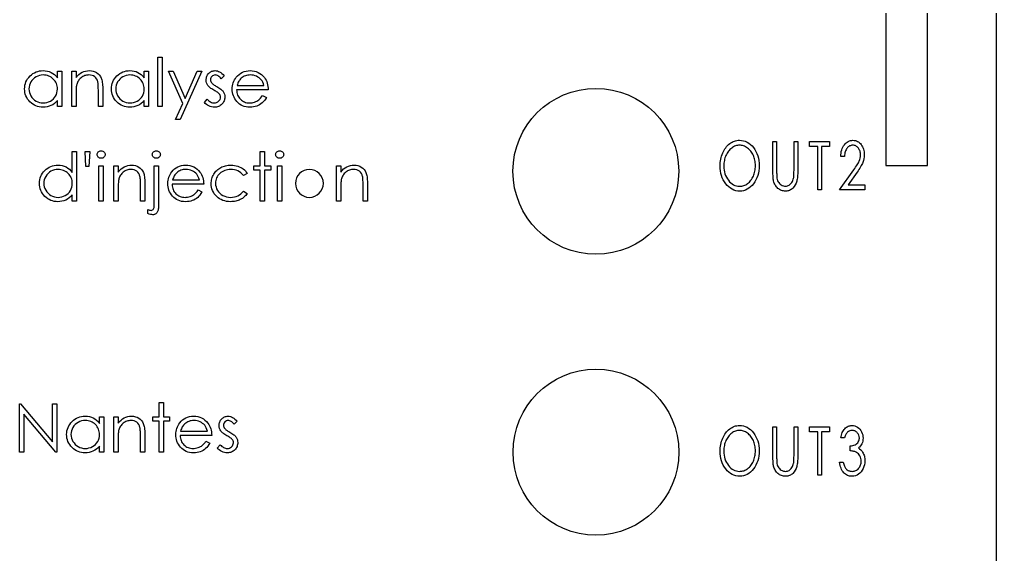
# Model space of a CAD drawing. Header units: millimetres. Extents: x 3 to 788, y -577 to 0.
# Drawn here: x 711.2 to 781.9, y -346.1 to -307.4 of the extents above; entities that cross this region are included whole.
import ezdxf

# ---------------------------------------------------------------- set-up
doc = ezdxf.new("R2010")
doc.units = ezdxf.units.MM
doc.layers.get('0').update_dxf_attribs({"lineweight": 25})

msp = doc.modelspace()

# ---------------------------------------------------------------- linework, layer by layer
at = {"color": 7, "linetype": 'Continuous', "lineweight": 25}
for p, q in [((781.875, -398.663), (781.875, -278.663)), ((773.875, -287.914), (773.875, -317.914)), ((776.875, -317.914), (776.875, -287.914)), ((773.875, -317.914), (776.875, -317.914))]:
    msp.add_line(p, q, dxfattribs=at)
at = {"color": 7, "linetype": 'Continuous'}
msp.add_line((732.148, -317.894), (732.148, -317.894), dxfattribs=at)
at = {"color": 7, "linetype": 'Continuous', "flags": 128}
for points in [[(721.176, -310.074), (721.49, -310.074), (721.49, -310.074), (721.49, -313.663), (721.49, -313.663), (721.176, -313.663), (721.176, -313.663), (721.176, -310.074)], [(714.221, -311.106), (714.221, -313.663), (714.221, -313.663), (713.907, -313.663), (713.907, -313.663), (713.907, -313.221), (713.907, -313.221), (713.798, -313.339), (713.684, -313.44), (713.562, -313.524), (713.434, -313.591), (713.3, -313.642), (713.161, -313.679), (713.014, -313.701), (712.862, -313.708), (712.862, -313.708), (712.727, -313.702), (712.596, -313.684), (712.471, -313.653), (712.35, -313.611), (712.235, -313.557), (712.124, -313.49), (712.019, -313.412), (711.919, -313.32), (711.827, -313.221), (711.748, -313.116), (711.681, -313.006), (711.626, -312.891), (711.583, -312.77), (711.553, -312.645), (711.535, -312.513), (711.528, -312.377), (711.528, -312.377), (711.535, -312.244), (711.553, -312.115), (711.584, -311.992), (711.627, -311.873), (711.683, -311.759), (711.75, -311.65), (711.83, -311.546), (711.922, -311.447), (712.023, -311.357), (712.13, -311.278), (712.241, -311.211), (712.357, -311.157), (712.478, -311.115), (712.605, -311.085), (712.736, -311.067), (712.872, -311.061), (712.872, -311.061), (713.028, -311.068), (713.177, -311.092), (713.318, -311.131), (713.451, -311.185), (713.576, -311.256), (713.695, -311.345), (713.804, -311.453), (713.907, -311.579), (713.907, -311.579), (713.907, -311.106), (713.907, -311.106), (714.221, -311.106)], [(714.939, -311.106), (715.253, -311.106), (715.253, -311.106), (715.253, -311.567), (715.253, -311.567), (715.356, -311.444), (715.464, -311.338), (715.577, -311.251), (715.697, -311.181), (715.821, -311.129), (715.95, -311.091), (716.086, -311.068), (716.226, -311.061), (716.226, -311.061), (716.367, -311.07), (716.501, -311.096), (716.626, -311.142), (716.742, -311.205), (716.847, -311.284), (716.938, -311.375), (717.014, -311.479), (717.075, -311.595), (717.1, -311.66), (717.122, -311.734), (717.14, -311.817), (717.156, -311.908), (717.167, -312.007), (717.175, -312.115), (717.181, -312.232), (717.182, -312.357), (717.182, -312.357), (717.182, -313.663), (717.182, -313.663), (716.868, -313.663), (716.868, -313.663), (716.868, -312.46), (716.868, -312.46), (716.867, -312.356), (716.866, -312.26), (716.863, -312.174), (716.859, -312.096), (716.853, -312.028), (716.847, -311.969), (716.839, -311.919), (716.831, -311.878), (716.831, -311.878), (716.795, -311.76), (716.745, -311.658), (716.682, -311.572), (716.606, -311.501), (716.516, -311.446), (716.414, -311.406), (716.299, -311.383), (716.171, -311.375), (716.171, -311.375), (716.095, -311.378), (716.022, -311.387), (715.95, -311.402), (715.88, -311.423), (715.812, -311.451), (715.746, -311.484), (715.683, -311.524), (715.621, -311.57), (715.563, -311.62), (715.51, -311.673), (715.462, -311.729), (715.42, -311.788), (715.382, -311.849), (715.35, -311.914), (715.323, -311.982), (715.301, -312.052), (715.301, -312.052), (715.29, -312.104), (715.28, -312.166), (715.272, -312.236), (715.265, -312.318), (715.26, -312.408), (715.256, -312.509), (715.253, -312.619), (715.253, -312.738), (715.253, -312.738), (715.253, -313.663), (715.253, -313.663), (714.939, -313.663), (714.939, -313.663), (714.939, -311.106)], [(720.503, -311.106), (720.503, -313.663), (720.503, -313.663), (720.189, -313.663), (720.189, -313.663), (720.189, -313.221), (720.189, -313.221), (720.08, -313.339), (719.966, -313.44), (719.844, -313.524), (719.716, -313.591), (719.582, -313.642), (719.443, -313.679), (719.296, -313.701), (719.144, -313.708), (719.144, -313.708), (719.009, -313.702), (718.878, -313.684), (718.753, -313.653), (718.632, -313.611), (718.517, -313.557), (718.406, -313.49), (718.301, -313.412), (718.201, -313.32), (718.109, -313.221), (718.03, -313.116), (717.963, -313.006), (717.908, -312.891), (717.865, -312.77), (717.835, -312.645), (717.817, -312.513), (717.81, -312.377), (717.81, -312.377), (717.817, -312.244), (717.835, -312.115), (717.866, -311.992), (717.909, -311.873), (717.965, -311.759), (718.032, -311.65), (718.112, -311.546), (718.204, -311.447), (718.305, -311.357), (718.412, -311.278), (718.523, -311.211), (718.639, -311.157), (718.76, -311.115), (718.887, -311.085), (719.018, -311.067), (719.154, -311.061), (719.154, -311.061), (719.31, -311.068), (719.459, -311.092), (719.6, -311.131), (719.733, -311.185), (719.858, -311.256), (719.977, -311.345), (720.086, -311.453), (720.189, -311.579), (720.189, -311.579), (720.189, -311.106), (720.189, -311.106), (720.503, -311.106)], [(721.939, -311.106), (722.277, -311.106), (722.277, -311.106), (723.143, -313.065), (723.143, -313.065), (724.022, -311.106), (724.022, -311.106), (724.362, -311.106), (724.362, -311.106), (722.791, -314.606), (722.791, -314.606), (722.452, -314.606), (722.452, -314.606), (722.973, -313.445), (722.973, -313.445), (721.939, -311.106)], [(725.977, -311.425), (725.764, -311.644), (725.764, -311.644), (725.708, -311.581), (725.652, -311.526), (725.596, -311.48), (725.541, -311.442), (725.486, -311.413), (725.431, -311.392), (725.376, -311.379), (725.322, -311.375), (725.322, -311.375), (725.256, -311.381), (725.195, -311.401), (725.139, -311.433), (725.087, -311.479), (725.045, -311.533), (725.014, -311.59), (724.996, -311.652), (724.99, -311.719), (724.99, -311.719), (724.996, -311.779), (725.012, -311.838), (725.039, -311.895), (725.077, -311.951), (725.077, -311.951), (725.101, -311.98), (725.132, -312.009), (725.169, -312.041), (725.211, -312.073), (725.261, -312.107), (725.315, -312.141), (725.376, -312.178), (725.442, -312.215), (725.442, -312.215), (725.523, -312.261), (725.598, -312.307), (725.666, -312.352), (725.727, -312.397), (725.781, -312.442), (725.828, -312.486), (725.869, -312.53), (725.903, -312.574), (725.903, -312.574), (725.955, -312.664), (725.992, -312.76), (726.014, -312.862), (726.022, -312.969), (726.022, -312.969), (726.018, -313.045), (726.009, -313.118), (725.992, -313.188), (725.969, -313.255), (725.938, -313.319), (725.901, -313.38), (725.858, -313.438), (725.807, -313.494), (725.752, -313.544), (725.694, -313.588), (725.632, -313.624), (725.567, -313.654), (725.498, -313.678), (725.426, -313.695), (725.351, -313.705), (725.272, -313.708), (725.272, -313.708), (725.167, -313.703), (725.064, -313.685), (724.963, -313.656), (724.864, -313.616), (724.77, -313.566), (724.686, -313.506), (724.609, -313.438), (724.541, -313.362), (724.541, -313.362), (724.749, -313.125), (724.749, -313.125), (724.81, -313.188), (724.871, -313.243), (724.933, -313.289), (724.996, -313.327), (725.059, -313.356), (725.125, -313.377), (725.19, -313.39), (725.256, -313.394), (725.256, -313.394), (725.347, -313.386), (725.43, -313.363), (725.507, -313.325), (725.576, -313.271), (725.634, -313.208), (725.675, -313.137), (725.699, -313.063), (725.708, -312.982), (725.708, -312.982), (725.702, -312.916), (725.686, -312.853), (725.659, -312.794), (725.622, -312.738), (725.622, -312.738), (725.597, -312.712), (725.566, -312.683), (725.527, -312.652), (725.482, -312.62), (725.43, -312.586), (725.371, -312.551), (725.306, -312.514), (725.234, -312.475), (725.234, -312.475), (725.156, -312.431), (725.085, -312.387), (725.02, -312.342), (724.961, -312.299), (724.909, -312.255), (724.864, -312.212), (724.825, -312.168), (724.793, -312.126), (724.793, -312.126), (724.742, -312.037), (724.705, -311.941), (724.683, -311.84), (724.676, -311.732), (724.676, -311.732), (724.679, -311.661), (724.687, -311.594), (724.702, -311.529), (724.721, -311.467), (724.747, -311.409), (724.779, -311.354), (724.816, -311.301), (724.859, -311.252), (724.906, -311.207), (724.957, -311.169), (725.01, -311.136), (725.066, -311.108), (725.126, -311.087), (725.188, -311.073), (725.254, -311.064), (725.322, -311.061), (725.322, -311.061), (725.404, -311.066), (725.485, -311.083), (725.567, -311.112), (725.649, -311.152), (725.73, -311.203), (725.812, -311.265), (725.895, -311.339), (725.977, -311.425)], [(728.749, -312.856), (729.028, -313.002), (729.028, -313.002), (728.96, -313.119), (728.886, -313.224), (728.808, -313.318), (728.723, -313.4), (728.634, -313.47), (728.54, -313.532), (728.44, -313.585), (728.335, -313.63), (728.223, -313.664), (728.105, -313.689), (727.979, -313.703), (727.847, -313.708), (727.847, -313.708), (727.7, -313.702), (727.561, -313.683), (727.43, -313.651), (727.308, -313.607), (727.194, -313.55), (727.088, -313.481), (726.99, -313.399), (726.901, -313.304), (726.821, -313.202), (726.752, -313.096), (726.694, -312.987), (726.646, -312.874), (726.608, -312.758), (726.581, -312.64), (726.566, -312.517), (726.56, -312.391), (726.56, -312.391), (726.565, -312.274), (726.579, -312.159), (726.602, -312.047), (726.634, -311.939), (726.675, -311.833), (726.726, -311.732), (726.786, -311.633), (726.855, -311.537), (726.855, -311.537), (726.952, -311.426), (727.058, -311.329), (727.17, -311.247), (727.292, -311.18), (727.421, -311.128), (727.557, -311.09), (727.702, -311.068), (727.855, -311.061), (727.855, -311.061), (728.012, -311.068), (728.161, -311.092), (728.302, -311.132), (728.435, -311.186), (728.559, -311.257), (728.676, -311.344), (728.784, -311.446), (728.885, -311.564), (728.885, -311.564), (728.949, -311.656), (729.005, -311.753), (729.052, -311.856), (729.091, -311.964), (729.122, -312.077), (729.144, -312.197), (729.157, -312.321), (729.163, -312.452), (729.163, -312.452), (726.875, -312.452), (726.875, -312.452), (726.881, -312.553), (726.895, -312.649), (726.917, -312.741), (726.948, -312.828), (726.986, -312.91), (727.032, -312.988), (727.087, -313.061), (727.149, -313.13), (727.218, -313.191), (727.29, -313.245), (727.367, -313.291), (727.447, -313.328), (727.531, -313.357), (727.62, -313.377), (727.712, -313.39), (727.808, -313.394), (727.808, -313.394), (727.902, -313.391), (727.993, -313.379), (728.085, -313.36), (728.174, -313.334), (728.261, -313.302), (728.34, -313.264), (728.412, -313.222), (728.478, -313.175), (728.542, -313.119), (728.608, -313.046), (728.678, -312.959), (728.749, -312.856)], [(712.876, -311.375), (712.738, -311.383), (712.607, -311.408), (712.48, -311.449), (712.359, -311.507), (712.247, -311.579), (712.147, -311.665), (712.058, -311.764), (711.982, -311.877), (711.921, -311.997), (711.878, -312.122), (711.851, -312.25), (711.842, -312.381), (711.842, -312.381), (711.852, -312.511), (711.878, -312.639), (711.922, -312.764), (711.983, -312.886), (712.061, -312.999), (712.149, -313.1), (712.25, -313.187), (712.363, -313.26), (712.484, -313.319), (712.609, -313.36), (712.739, -313.386), (712.873, -313.394), (712.873, -313.394), (713.009, -313.386), (713.142, -313.361), (713.27, -313.32), (713.395, -313.262), (713.51, -313.189), (713.613, -313.105), (713.7, -313.009), (713.773, -312.902), (713.832, -312.785), (713.874, -312.66), (713.898, -312.529), (713.907, -312.39), (713.907, -312.39), (713.902, -312.284), (713.888, -312.183), (713.864, -312.085), (713.832, -311.993), (713.79, -311.904), (713.739, -311.82), (713.679, -311.741), (713.609, -311.666), (713.532, -311.598), (713.452, -311.538), (713.366, -311.488), (713.277, -311.448), (713.183, -311.415), (713.085, -311.393), (712.982, -311.379), (712.876, -311.375)], [(719.158, -311.375), (719.021, -311.383), (718.889, -311.408), (718.763, -311.449), (718.641, -311.507), (718.529, -311.579), (718.429, -311.665), (718.34, -311.764), (718.264, -311.877), (718.203, -311.997), (718.16, -312.122), (718.133, -312.25), (718.125, -312.381), (718.125, -312.381), (718.134, -312.511), (718.16, -312.639), (718.204, -312.764), (718.265, -312.886), (718.343, -312.999), (718.431, -313.1), (718.532, -313.187), (718.645, -313.26), (718.766, -313.319), (718.892, -313.36), (719.021, -313.386), (719.155, -313.394), (719.155, -313.394), (719.291, -313.386), (719.424, -313.361), (719.552, -313.32), (719.677, -313.262), (719.792, -313.189), (719.895, -313.105), (719.982, -313.009), (720.055, -312.902), (720.114, -312.785), (720.156, -312.66), (720.18, -312.529), (720.189, -312.39), (720.189, -312.39), (720.184, -312.284), (720.17, -312.183), (720.147, -312.085), (720.114, -311.993), (720.072, -311.904), (720.021, -311.82), (719.961, -311.741), (719.891, -311.666), (719.814, -311.598), (719.734, -311.538), (719.648, -311.488), (719.559, -311.448), (719.465, -311.415), (719.367, -311.393), (719.265, -311.379), (719.158, -311.375)], [(728.849, -312.138), (728.812, -312.014), (728.766, -311.903), (728.714, -311.805), (728.653, -311.721), (728.585, -311.647), (728.505, -311.58), (728.415, -311.521), (728.315, -311.47), (728.208, -311.428), (728.098, -311.399), (727.986, -311.38), (727.871, -311.375), (727.871, -311.375), (727.777, -311.378), (727.686, -311.39), (727.598, -311.408), (727.515, -311.434), (727.433, -311.469), (727.356, -311.509), (727.283, -311.559), (727.212, -311.615), (727.212, -311.615), (727.163, -311.661), (727.117, -311.713), (727.074, -311.77), (727.035, -311.832), (726.999, -311.901), (726.965, -311.974), (726.935, -312.053), (726.907, -312.138), (726.907, -312.138), (728.849, -312.138)], [(763.268, -316.099), (763.417, -316.107), (763.56, -316.132), (763.697, -316.174), (763.828, -316.231), (763.952, -316.306), (764.071, -316.398), (764.182, -316.506), (764.288, -316.63), (764.384, -316.767), (764.468, -316.911), (764.539, -317.063), (764.597, -317.222), (764.642, -317.39), (764.673, -317.564), (764.693, -317.747), (764.699, -317.937), (764.699, -317.937), (764.693, -318.126), (764.673, -318.307), (764.642, -318.481), (764.597, -318.648), (764.539, -318.808), (764.468, -318.96), (764.385, -319.105), (764.289, -319.243), (764.184, -319.368), (764.073, -319.477), (763.957, -319.569), (763.835, -319.644), (763.707, -319.703), (763.574, -319.745), (763.435, -319.77), (763.291, -319.778), (763.291, -319.778), (763.144, -319.77), (763.004, -319.745), (762.868, -319.703), (762.74, -319.645), (762.617, -319.57), (762.5, -319.478), (762.388, -319.37), (762.282, -319.245), (762.186, -319.108), (762.103, -318.964), (762.033, -318.813), (761.975, -318.655), (761.93, -318.49), (761.898, -318.319), (761.878, -318.14), (761.872, -317.954), (761.872, -317.954), (761.875, -317.829), (761.884, -317.707), (761.899, -317.586), (761.919, -317.467), (761.945, -317.352), (761.977, -317.238), (762.015, -317.127), (762.059, -317.018), (762.108, -316.913), (762.162, -316.814), (762.218, -316.721), (762.28, -316.634), (762.346, -316.552), (762.416, -316.477), (762.491, -316.407), (762.569, -316.343), (762.65, -316.285), (762.734, -316.236), (762.819, -316.194), (762.906, -316.16), (762.994, -316.133), (763.084, -316.114), (763.175, -316.102), (763.268, -316.099)], [(763.28, -316.458), (763.206, -316.461), (763.132, -316.47), (763.059, -316.486), (762.988, -316.508), (762.918, -316.536), (762.847, -316.571), (762.779, -316.611), (762.711, -316.658), (762.646, -316.71), (762.584, -316.767), (762.526, -316.828), (762.472, -316.893), (762.422, -316.963), (762.375, -317.036), (762.331, -317.115), (762.292, -317.198), (762.257, -317.283), (762.226, -317.371), (762.2, -317.463), (762.179, -317.556), (762.162, -317.651), (762.15, -317.749), (762.143, -317.85), (762.141, -317.953), (762.141, -317.953), (762.146, -318.104), (762.162, -318.249), (762.188, -318.388), (762.225, -318.521), (762.272, -318.649), (762.329, -318.77), (762.397, -318.885), (762.475, -318.994), (762.561, -319.094), (762.65, -319.18), (762.745, -319.253), (762.843, -319.313), (762.946, -319.36), (763.053, -319.393), (763.164, -319.413), (763.28, -319.419), (763.28, -319.419), (763.358, -319.417), (763.434, -319.407), (763.509, -319.392), (763.583, -319.37), (763.655, -319.343), (763.725, -319.31), (763.795, -319.27), (763.862, -319.224), (763.927, -319.173), (763.989, -319.118), (764.046, -319.058), (764.1, -318.993), (764.151, -318.924), (764.198, -318.851), (764.241, -318.773), (764.28, -318.69), (764.315, -318.604), (764.346, -318.516), (764.371, -318.425), (764.393, -318.332), (764.409, -318.237), (764.421, -318.139), (764.428, -318.039), (764.43, -317.937), (764.43, -317.937), (764.428, -317.835), (764.421, -317.735), (764.409, -317.639), (764.393, -317.544), (764.371, -317.452), (764.346, -317.363), (764.315, -317.276), (764.28, -317.191), (764.241, -317.11), (764.197, -317.033), (764.15, -316.96), (764.1, -316.891), (764.045, -316.827), (763.986, -316.766), (763.924, -316.71), (763.858, -316.658), (763.789, -316.611), (763.72, -316.571), (763.649, -316.536), (763.577, -316.508), (763.504, -316.486), (763.431, -316.47), (763.356, -316.461), (763.28, -316.458)], [(765.695, -316.189), (765.964, -316.189), (765.964, -316.189), (765.964, -318.286), (765.964, -318.286), (765.964, -318.375), (765.965, -318.455), (765.966, -318.526), (765.967, -318.589), (765.969, -318.643), (765.971, -318.687), (765.973, -318.724), (765.976, -318.751), (765.976, -318.751), (765.989, -318.849), (766.009, -318.94), (766.036, -319.021), (766.07, -319.095), (766.112, -319.161), (766.164, -319.222), (766.225, -319.276), (766.297, -319.326), (766.374, -319.367), (766.451, -319.396), (766.528, -319.414), (766.605, -319.419), (766.605, -319.419), (766.672, -319.414), (766.738, -319.401), (766.802, -319.378), (766.864, -319.346), (766.924, -319.306), (766.978, -319.259), (767.027, -319.204), (767.071, -319.143), (767.11, -319.075), (767.143, -318.999), (767.171, -318.918), (767.193, -318.829), (767.193, -318.829), (767.199, -318.792), (767.205, -318.746), (767.21, -318.69), (767.214, -318.627), (767.217, -318.555), (767.219, -318.474), (767.22, -318.384), (767.221, -318.286), (767.221, -318.286), (767.221, -316.189), (767.221, -316.189), (767.49, -316.189), (767.49, -316.189), (767.49, -318.302), (767.49, -318.302), (767.489, -318.417), (767.486, -318.525), (767.48, -318.629), (767.473, -318.727), (767.463, -318.819), (767.45, -318.905), (767.436, -318.986), (767.419, -319.061), (767.375, -319.201), (767.313, -319.331), (767.233, -319.452), (767.135, -319.565), (767.081, -319.614), (767.023, -319.658), (766.963, -319.695), (766.9, -319.725), (766.834, -319.748), (766.766, -319.765), (766.694, -319.775), (766.62, -319.778), (766.62, -319.778), (766.539, -319.775), (766.462, -319.766), (766.387, -319.75), (766.316, -319.728), (766.247, -319.699), (766.181, -319.665), (766.119, -319.623), (766.058, -319.576), (766.002, -319.524), (765.951, -319.467), (765.905, -319.406), (765.863, -319.341), (765.826, -319.272), (765.794, -319.199), (765.767, -319.121), (765.745, -319.04), (765.745, -319.04), (765.733, -318.984), (765.723, -318.917), (765.715, -318.84), (765.708, -318.753), (765.702, -318.656), (765.698, -318.549), (765.696, -318.431), (765.695, -318.302), (765.695, -318.302), (765.695, -316.189)], [(768.352, -316.548), (768.352, -316.189), (768.352, -316.189), (769.788, -316.189), (769.788, -316.189), (769.788, -316.548), (769.788, -316.548), (769.204, -316.548), (769.204, -316.548), (769.204, -319.689), (769.204, -319.689), (768.935, -319.689), (768.935, -319.689), (768.935, -316.548), (768.935, -316.548), (768.352, -316.548)], [(770.873, -317.266), (770.604, -317.266), (770.604, -317.266), (770.61, -317.141), (770.625, -317.022), (770.646, -316.909), (770.675, -316.801), (770.711, -316.699), (770.756, -316.602), (770.808, -316.512), (770.866, -316.427), (770.932, -316.35), (771, -316.283), (771.073, -316.227), (771.148, -316.181), (771.228, -316.145), (771.312, -316.119), (771.399, -316.104), (771.489, -316.099), (771.489, -316.099), (771.579, -316.104), (771.664, -316.118), (771.744, -316.143), (771.821, -316.177), (771.893, -316.221), (771.96, -316.274), (772.023, -316.338), (772.082, -316.411), (772.135, -316.491), (772.182, -316.574), (772.22, -316.66), (772.253, -316.751), (772.277, -316.845), (772.295, -316.942), (772.306, -317.043), (772.309, -317.147), (772.309, -317.147), (772.302, -317.294), (772.283, -317.436), (772.248, -317.573), (772.201, -317.706), (772.171, -317.774), (772.135, -317.847), (772.092, -317.927), (772.043, -318.013), (771.987, -318.104), (771.925, -318.201), (771.856, -318.304), (771.782, -318.413), (771.782, -318.413), (771.133, -319.33), (771.133, -319.33), (772.354, -319.33), (772.354, -319.33), (772.354, -319.689), (772.354, -319.689), (770.514, -319.689), (770.514, -319.689), (771.54, -318.24), (771.54, -318.24), (771.615, -318.136), (771.683, -318.04), (771.744, -317.95), (771.797, -317.867), (771.845, -317.791), (771.886, -317.722), (771.919, -317.66), (771.946, -317.604), (771.988, -317.499), (772.017, -317.391), (772.034, -317.281), (772.04, -317.167), (772.04, -317.167), (772.037, -317.096), (772.03, -317.027), (772.017, -316.961), (771.999, -316.897), (771.976, -316.836), (771.948, -316.778), (771.915, -316.721), (771.877, -316.667), (771.835, -316.618), (771.79, -316.576), (771.744, -316.54), (771.695, -316.51), (771.644, -316.487), (771.59, -316.471), (771.535, -316.461), (771.476, -316.458), (771.476, -316.458), (771.415, -316.461), (771.357, -316.471), (771.301, -316.488), (771.248, -316.511), (771.197, -316.541), (771.15, -316.577), (771.104, -316.62), (771.061, -316.67), (771.022, -316.726), (770.988, -316.787), (770.958, -316.853), (770.932, -316.925), (770.911, -317.002), (770.894, -317.085), (770.881, -317.172), (770.873, -317.266)], [(715.298, -316.907), (715.298, -320.497), (715.298, -320.497), (714.983, -320.497), (714.983, -320.497), (714.983, -320.054), (714.983, -320.054), (714.875, -320.172), (714.761, -320.273), (714.639, -320.357), (714.511, -320.424), (714.377, -320.476), (714.237, -320.512), (714.091, -320.534), (713.939, -320.541), (713.939, -320.541), (713.803, -320.535), (713.673, -320.517), (713.548, -320.487), (713.427, -320.445), (713.312, -320.39), (713.201, -320.323), (713.096, -320.245), (712.996, -320.154), (712.904, -320.054), (712.825, -319.95), (712.758, -319.84), (712.703, -319.724), (712.66, -319.603), (712.63, -319.478), (712.612, -319.347), (712.605, -319.211), (712.605, -319.211), (712.612, -319.078), (712.63, -318.949), (712.661, -318.825), (712.704, -318.706), (712.76, -318.592), (712.827, -318.484), (712.907, -318.379), (712.999, -318.28), (713.1, -318.19), (713.207, -318.111), (713.318, -318.045), (713.434, -317.991), (713.555, -317.948), (713.682, -317.918), (713.813, -317.9), (713.949, -317.894), (713.949, -317.894), (714.105, -317.902), (714.254, -317.928), (714.395, -317.97), (714.528, -318.029), (714.653, -318.105), (714.772, -318.198), (714.881, -318.308), (714.983, -318.434), (714.983, -318.434), (714.983, -316.907), (714.983, -316.907), (715.298, -316.907)], [(716.191, -317.984), (715.973, -317.984), (715.973, -317.984), (715.926, -316.907), (715.926, -316.907), (716.24, -316.907), (716.24, -316.907), (716.191, -317.984)], [(717.069, -316.862), (717.127, -316.867), (717.181, -316.882), (717.231, -316.907), (717.275, -316.941), (717.313, -316.983), (717.34, -317.029), (717.356, -317.079), (717.362, -317.133), (717.362, -317.133), (717.356, -317.185), (717.34, -317.234), (717.313, -317.28), (717.275, -317.321), (717.231, -317.356), (717.181, -317.381), (717.127, -317.396), (717.069, -317.4), (717.069, -317.4), (717.011, -317.396), (716.959, -317.381), (716.909, -317.356), (716.864, -317.321), (716.827, -317.28), (716.8, -317.234), (716.784, -317.185), (716.778, -317.133), (716.778, -317.133), (716.784, -317.079), (716.8, -317.029), (716.827, -316.983), (716.864, -316.941), (716.909, -316.907), (716.959, -316.882), (717.011, -316.867), (717.069, -316.862)], [(721.064, -316.862), (721.123, -316.867), (721.176, -316.882), (721.226, -316.907), (721.27, -316.941), (721.308, -316.983), (721.334, -317.029), (721.35, -317.079), (721.355, -317.133), (721.355, -317.133), (721.35, -317.185), (721.334, -317.234), (721.308, -317.28), (721.27, -317.321), (721.226, -317.356), (721.176, -317.381), (721.123, -317.396), (721.064, -317.4), (721.064, -317.4), (721.005, -317.396), (720.951, -317.381), (720.902, -317.356), (720.857, -317.321), (720.82, -317.28), (720.793, -317.234), (720.778, -317.185), (720.772, -317.133), (720.772, -317.133), (720.778, -317.079), (720.793, -317.029), (720.82, -316.983), (720.857, -316.941), (720.902, -316.907), (720.951, -316.882), (721.005, -316.867), (721.064, -316.862)], [(728.58, -316.907), (728.894, -316.907), (728.894, -316.907), (728.894, -317.939), (728.894, -317.939), (729.342, -317.939), (729.342, -317.939), (729.342, -318.253), (729.342, -318.253), (728.894, -318.253), (728.894, -318.253), (728.894, -320.497), (728.894, -320.497), (728.58, -320.497), (728.58, -320.497), (728.58, -318.253), (728.58, -318.253), (728.131, -318.253), (728.131, -318.253), (728.131, -317.939), (728.131, -317.939), (728.58, -317.939), (728.58, -317.939), (728.58, -316.907)], [(729.992, -316.862), (730.05, -316.867), (730.104, -316.882), (730.154, -316.907), (730.199, -316.941), (730.236, -316.983), (730.263, -317.029), (730.279, -317.079), (730.285, -317.133), (730.285, -317.133), (730.279, -317.185), (730.263, -317.234), (730.236, -317.28), (730.199, -317.321), (730.154, -317.356), (730.104, -317.381), (730.05, -317.396), (729.992, -317.4), (729.992, -317.4), (729.934, -317.396), (729.882, -317.381), (729.832, -317.356), (729.787, -317.321), (729.75, -317.28), (729.723, -317.234), (729.707, -317.185), (729.701, -317.133), (729.701, -317.133), (729.707, -317.079), (729.723, -317.029), (729.75, -316.983), (729.787, -316.941), (729.832, -316.907), (729.882, -316.882), (729.934, -316.867), (729.992, -316.862)], [(716.913, -317.939), (717.227, -317.939), (717.227, -317.939), (717.227, -320.497), (717.227, -320.497), (716.913, -320.497), (716.913, -320.497), (716.913, -317.939)], [(717.99, -317.939), (718.304, -317.939), (718.304, -317.939), (718.304, -318.4), (718.304, -318.4), (718.407, -318.277), (718.515, -318.171), (718.629, -318.084), (718.748, -318.015), (718.872, -317.962), (719.002, -317.924), (719.137, -317.902), (719.277, -317.894), (719.277, -317.894), (719.419, -317.903), (719.552, -317.93), (719.677, -317.975), (719.793, -318.038), (719.898, -318.117), (719.989, -318.208), (720.065, -318.312), (720.126, -318.428), (720.151, -318.494), (720.173, -318.568), (720.191, -318.65), (720.207, -318.741), (720.218, -318.841), (720.226, -318.949), (720.232, -319.066), (720.233, -319.19), (720.233, -319.19), (720.233, -320.497), (720.233, -320.497), (719.919, -320.497), (719.919, -320.497), (719.919, -319.293), (719.919, -319.293), (719.919, -319.189), (719.917, -319.094), (719.914, -319.007), (719.91, -318.93), (719.905, -318.862), (719.898, -318.803), (719.891, -318.752), (719.882, -318.712), (719.882, -318.712), (719.846, -318.594), (719.797, -318.491), (719.734, -318.405), (719.657, -318.334), (719.567, -318.279), (719.465, -318.24), (719.35, -318.216), (719.222, -318.208), (719.222, -318.208), (719.147, -318.211), (719.073, -318.22), (719.001, -318.235), (718.932, -318.257), (718.863, -318.285), (718.798, -318.318), (718.734, -318.357), (718.672, -318.403), (718.614, -318.454), (718.561, -318.506), (718.514, -318.562), (718.471, -318.621), (718.434, -318.683), (718.401, -318.747), (718.374, -318.815), (718.352, -318.885), (718.352, -318.885), (718.341, -318.937), (718.331, -318.999), (718.323, -319.07), (718.316, -319.151), (718.311, -319.242), (718.307, -319.342), (718.305, -319.452), (718.304, -319.572), (718.304, -319.572), (718.304, -320.497), (718.304, -320.497), (717.99, -320.497), (717.99, -320.497), (717.99, -317.939)], [(720.907, -317.939), (721.221, -317.939), (721.221, -317.939), (721.221, -320.87), (721.221, -320.87), (721.219, -320.948), (721.214, -321.02), (721.205, -321.086), (721.193, -321.148), (721.178, -321.203), (721.159, -321.254), (721.137, -321.299), (721.111, -321.338), (721.083, -321.372), (721.052, -321.402), (721.018, -321.427), (720.982, -321.447), (720.943, -321.463), (720.902, -321.475), (720.858, -321.482), (720.812, -321.484), (720.812, -321.484), (720.731, -321.479), (720.645, -321.463), (720.554, -321.438), (720.458, -321.403), (720.458, -321.403), (720.458, -321.101), (720.458, -321.101), (720.518, -321.131), (720.576, -321.152), (720.63, -321.165), (720.681, -321.17), (720.681, -321.17), (720.74, -321.163), (720.791, -321.142), (720.834, -321.108), (720.869, -321.06), (720.869, -321.06), (720.886, -321.015), (720.897, -320.952), (720.904, -320.869), (720.907, -320.768), (720.907, -320.768), (720.907, -317.939)], [(724.083, -319.689), (724.362, -319.835), (724.362, -319.835), (724.293, -319.953), (724.219, -320.058), (724.141, -320.152), (724.057, -320.233), (723.968, -320.304), (723.874, -320.366), (723.773, -320.419), (723.668, -320.463), (723.557, -320.497), (723.438, -320.522), (723.313, -320.537), (723.18, -320.541), (723.18, -320.541), (723.033, -320.535), (722.894, -320.516), (722.764, -320.485), (722.641, -320.441), (722.528, -320.384), (722.422, -320.314), (722.324, -320.232), (722.234, -320.138), (722.155, -320.035), (722.085, -319.929), (722.027, -319.82), (721.979, -319.707), (721.941, -319.591), (721.915, -319.473), (721.899, -319.35), (721.894, -319.225), (721.894, -319.225), (721.899, -319.107), (721.912, -318.992), (721.935, -318.881), (721.967, -318.772), (722.009, -318.667), (722.059, -318.565), (722.12, -318.466), (722.188, -318.371), (722.188, -318.371), (722.286, -318.259), (722.391, -318.162), (722.504, -318.081), (722.625, -318.013), (722.754, -317.961), (722.891, -317.923), (723.035, -317.902), (723.188, -317.894), (723.188, -317.894), (723.345, -317.902), (723.494, -317.926), (723.635, -317.965), (723.768, -318.02), (723.893, -318.09), (724.009, -318.177), (724.118, -318.28), (724.218, -318.397), (724.218, -318.397), (724.282, -318.489), (724.338, -318.586), (724.386, -318.689), (724.424, -318.797), (724.455, -318.911), (724.477, -319.03), (724.491, -319.155), (724.496, -319.285), (724.496, -319.285), (722.208, -319.285), (722.208, -319.285), (722.214, -319.386), (722.228, -319.483), (722.251, -319.575), (722.281, -319.662), (722.319, -319.744), (722.366, -319.821), (722.42, -319.894), (722.483, -319.963), (722.551, -320.025), (722.624, -320.079), (722.7, -320.124), (722.781, -320.161), (722.865, -320.19), (722.953, -320.211), (723.045, -320.223), (723.141, -320.227), (723.141, -320.227), (723.235, -320.224), (723.327, -320.213), (723.418, -320.194), (723.508, -320.168), (723.594, -320.136), (723.673, -320.098), (723.745, -320.056), (723.811, -320.009), (723.875, -319.952), (723.942, -319.879), (724.011, -319.792), (724.083, -319.689)], [(727.637, -318.494), (727.374, -318.657), (727.374, -318.657), (727.285, -318.552), (727.188, -318.461), (727.083, -318.383), (726.971, -318.32), (726.851, -318.271), (726.722, -318.236), (726.587, -318.215), (726.443, -318.208), (726.443, -318.208), (726.328, -318.213), (726.218, -318.226), (726.112, -318.25), (726.012, -318.281), (725.917, -318.322), (725.826, -318.373), (725.741, -318.432), (725.66, -318.501), (725.587, -318.576), (725.524, -318.655), (725.47, -318.737), (725.427, -318.824), (725.392, -318.915), (725.368, -319.01), (725.354, -319.108), (725.349, -319.211), (725.349, -319.211), (725.358, -319.345), (725.385, -319.474), (725.429, -319.601), (725.492, -319.723), (725.57, -319.835), (725.662, -319.936), (725.767, -320.022), (725.885, -320.095), (726.014, -320.153), (726.15, -320.194), (726.294, -320.219), (726.445, -320.227), (726.445, -320.227), (726.584, -320.22), (726.717, -320.199), (726.842, -320.164), (726.962, -320.115), (727.075, -320.052), (727.181, -319.975), (727.281, -319.884), (727.374, -319.779), (727.374, -319.779), (727.637, -319.951), (727.637, -319.951), (727.59, -320.019), (727.538, -320.084), (727.482, -320.144), (727.422, -320.2), (727.359, -320.253), (727.291, -320.301), (727.219, -320.346), (727.144, -320.387), (727.066, -320.423), (726.985, -320.455), (726.901, -320.481), (726.814, -320.503), (726.725, -320.52), (726.633, -320.532), (726.538, -320.539), (726.441, -320.541), (726.441, -320.541), (726.292, -320.536), (726.15, -320.518), (726.015, -320.488), (725.886, -320.447), (725.763, -320.394), (725.647, -320.328), (725.537, -320.251), (725.434, -320.162), (725.34, -320.065), (725.26, -319.962), (725.191, -319.854), (725.135, -319.742), (725.091, -319.623), (725.06, -319.5), (725.041, -319.372), (725.035, -319.239), (725.035, -319.239), (725.038, -319.148), (725.047, -319.059), (725.061, -318.972), (725.082, -318.886), (725.108, -318.802), (725.14, -318.719), (725.178, -318.639), (725.221, -318.559), (725.27, -318.483), (725.324, -318.411), (725.381, -318.343), (725.444, -318.28), (725.509, -318.221), (725.58, -318.167), (725.656, -318.116), (725.735, -318.07), (725.818, -318.029), (725.903, -317.993), (725.991, -317.963), (726.082, -317.938), (726.174, -317.919), (726.269, -317.905), (726.366, -317.897), (726.466, -317.894), (726.466, -317.894), (726.592, -317.899), (726.716, -317.914), (726.837, -317.938), (726.957, -317.972), (727.07, -318.014), (727.175, -318.062), (727.271, -318.116), (727.358, -318.175), (727.437, -318.242), (727.51, -318.317), (727.577, -318.401), (727.637, -318.494)], [(729.836, -317.939), (730.15, -317.939), (730.15, -317.939), (730.15, -320.497), (730.15, -320.497), (729.836, -320.497), (729.836, -320.497), (729.836, -317.939)], [(734.099, -317.939), (734.413, -317.939), (734.413, -317.939), (734.413, -318.4), (734.413, -318.4), (734.516, -318.277), (734.624, -318.171), (734.738, -318.084), (734.857, -318.015), (734.981, -317.962), (735.111, -317.924), (735.246, -317.902), (735.386, -317.894), (735.386, -317.894), (735.528, -317.903), (735.661, -317.93), (735.786, -317.975), (735.902, -318.038), (736.007, -318.117), (736.098, -318.208), (736.174, -318.312), (736.235, -318.428), (736.26, -318.494), (736.282, -318.568), (736.3, -318.65), (736.316, -318.741), (736.327, -318.841), (736.335, -318.949), (736.341, -319.066), (736.342, -319.19), (736.342, -319.19), (736.342, -320.497), (736.342, -320.497), (736.028, -320.497), (736.028, -320.497), (736.028, -319.293), (736.028, -319.293), (736.028, -319.189), (736.026, -319.094), (736.023, -319.007), (736.019, -318.93), (736.014, -318.862), (736.007, -318.803), (736, -318.752), (735.991, -318.712), (735.991, -318.712), (735.955, -318.594), (735.906, -318.491), (735.843, -318.405), (735.766, -318.334), (735.676, -318.279), (735.574, -318.24), (735.459, -318.216), (735.331, -318.208), (735.331, -318.208), (735.256, -318.211), (735.182, -318.22), (735.11, -318.235), (735.04, -318.257), (734.972, -318.285), (734.907, -318.318), (734.843, -318.357), (734.781, -318.403), (734.723, -318.454), (734.67, -318.506), (734.623, -318.562), (734.58, -318.621), (734.543, -318.683), (734.51, -318.747), (734.483, -318.815), (734.461, -318.885), (734.461, -318.885), (734.45, -318.937), (734.44, -318.999), (734.432, -319.07), (734.425, -319.151), (734.42, -319.242), (734.416, -319.342), (734.414, -319.452), (734.413, -319.572), (734.413, -319.572), (734.413, -320.497), (734.413, -320.497), (734.099, -320.497), (734.099, -320.497), (734.099, -317.939)], [(713.953, -318.208), (713.815, -318.217), (713.684, -318.241), (713.557, -318.282), (713.436, -318.34), (713.324, -318.412), (713.224, -318.498), (713.135, -318.597), (713.059, -318.71), (712.998, -318.831), (712.954, -318.956), (712.928, -319.083), (712.919, -319.214), (712.919, -319.214), (712.928, -319.345), (712.954, -319.472), (712.999, -319.597), (713.06, -319.719), (713.137, -319.833), (713.226, -319.933), (713.327, -320.02), (713.44, -320.093), (713.561, -320.152), (713.686, -320.194), (713.816, -320.219), (713.95, -320.227), (713.95, -320.227), (714.086, -320.219), (714.219, -320.194), (714.347, -320.153), (714.472, -320.095), (714.587, -320.023), (714.69, -319.939), (714.777, -319.842), (714.85, -319.735), (714.908, -319.618), (714.951, -319.493), (714.975, -319.362), (714.983, -319.223), (714.983, -319.223), (714.979, -319.118), (714.965, -319.016), (714.941, -318.918), (714.909, -318.826), (714.867, -318.737), (714.816, -318.653), (714.756, -318.574), (714.686, -318.499), (714.609, -318.431), (714.528, -318.372), (714.443, -318.322), (714.354, -318.281), (714.26, -318.249), (714.162, -318.226), (714.059, -318.212), (713.953, -318.208)], [(724.182, -318.971), (724.145, -318.847), (724.099, -318.736), (724.047, -318.639), (723.987, -318.555), (723.918, -318.48), (723.838, -318.414), (723.748, -318.355), (723.648, -318.304), (723.541, -318.261), (723.431, -318.232), (723.319, -318.214), (723.204, -318.208), (723.204, -318.208), (723.11, -318.212), (723.019, -318.223), (722.931, -318.242), (722.848, -318.268), (722.767, -318.302), (722.69, -318.343), (722.616, -318.392), (722.545, -318.448), (722.545, -318.448), (722.496, -318.494), (722.45, -318.546), (722.408, -318.603), (722.368, -318.665), (722.332, -318.734), (722.298, -318.808), (722.268, -318.886), (722.241, -318.971), (722.241, -318.971), (724.182, -318.971)], [(711.164, -338.663), (711.164, -335.163), (711.164, -335.163), (711.23, -335.163), (711.23, -335.163), (713.542, -337.918), (713.542, -337.918), (713.542, -335.163), (713.542, -335.163), (713.856, -335.163), (713.856, -335.163), (713.856, -338.663), (713.856, -338.663), (713.785, -338.663), (713.785, -338.663), (711.478, -335.915), (711.478, -335.915), (711.478, -338.663), (711.478, -338.663), (711.164, -338.663)], [(721.26, -335.074), (721.574, -335.074), (721.574, -335.074), (721.574, -336.106), (721.574, -336.106), (722.023, -336.106), (722.023, -336.106), (722.023, -336.42), (722.023, -336.42), (721.574, -336.42), (721.574, -336.42), (721.574, -338.663), (721.574, -338.663), (721.26, -338.663), (721.26, -338.663), (721.26, -336.42), (721.26, -336.42), (720.811, -336.42), (720.811, -336.42), (720.811, -336.106), (720.811, -336.106), (721.26, -336.106), (721.26, -336.106), (721.26, -335.074)], [(717.266, -336.106), (717.266, -338.663), (717.266, -338.663), (716.952, -338.663), (716.952, -338.663), (716.952, -338.221), (716.952, -338.221), (716.844, -338.339), (716.729, -338.44), (716.607, -338.524), (716.48, -338.591), (716.346, -338.642), (716.206, -338.679), (716.06, -338.701), (715.908, -338.708), (715.908, -338.708), (715.772, -338.702), (715.642, -338.684), (715.516, -338.653), (715.396, -338.611), (715.281, -338.557), (715.17, -338.49), (715.065, -338.412), (714.965, -338.32), (714.873, -338.221), (714.793, -338.116), (714.727, -338.006), (714.671, -337.891), (714.629, -337.77), (714.599, -337.645), (714.58, -337.513), (714.574, -337.377), (714.574, -337.377), (714.58, -337.244), (714.599, -337.115), (714.629, -336.992), (714.673, -336.873), (714.728, -336.759), (714.796, -336.65), (714.875, -336.546), (714.968, -336.447), (715.069, -336.357), (715.176, -336.278), (715.286, -336.211), (715.403, -336.157), (715.524, -336.115), (715.65, -336.085), (715.781, -336.067), (715.917, -336.061), (715.917, -336.061), (716.074, -336.068), (716.222, -336.092), (716.363, -336.131), (716.496, -336.185), (716.622, -336.256), (716.74, -336.345), (716.85, -336.453), (716.952, -336.579), (716.952, -336.579), (716.952, -336.106), (716.952, -336.106), (717.266, -336.106)], [(715.922, -336.375), (715.784, -336.383), (715.652, -336.408), (715.526, -336.449), (715.405, -336.507), (715.293, -336.579), (715.192, -336.665), (715.104, -336.764), (715.028, -336.877), (714.967, -336.997), (714.923, -337.122), (714.896, -337.25), (714.888, -337.381), (714.888, -337.381), (714.897, -337.511), (714.923, -337.639), (714.967, -337.764), (715.029, -337.886), (715.106, -337.999), (715.194, -338.1), (715.295, -338.187), (715.408, -338.26), (715.53, -338.319), (715.655, -338.36), (715.785, -338.386), (715.919, -338.394), (715.919, -338.394), (716.055, -338.386), (716.187, -338.361), (716.316, -338.32), (716.44, -338.262), (716.556, -338.189), (716.658, -338.105), (716.745, -338.009), (716.819, -337.902), (716.877, -337.785), (716.919, -337.66), (716.944, -337.529), (716.952, -337.39), (716.952, -337.39), (716.947, -337.284), (716.933, -337.183), (716.91, -337.085), (716.878, -336.993), (716.836, -336.904), (716.785, -336.82), (716.724, -336.741), (716.654, -336.666), (716.578, -336.598), (716.497, -336.538), (716.412, -336.488), (716.323, -336.448), (716.229, -336.415), (716.13, -336.393), (716.028, -336.379), (715.922, -336.375)], [(717.984, -336.106), (718.298, -336.106), (718.298, -336.106), (718.298, -336.567), (718.298, -336.567), (718.401, -336.444), (718.509, -336.338), (718.623, -336.251), (718.742, -336.181), (718.866, -336.129), (718.996, -336.091), (719.131, -336.068), (719.271, -336.061), (719.271, -336.061), (719.413, -336.07), (719.546, -336.096), (719.671, -336.142), (719.788, -336.205), (719.893, -336.284), (719.984, -336.375), (720.06, -336.479), (720.121, -336.595), (720.146, -336.66), (720.168, -336.734), (720.186, -336.817), (720.201, -336.908), (720.212, -337.007), (720.221, -337.115), (720.226, -337.232), (720.228, -337.357), (720.228, -337.357), (720.228, -338.663), (720.228, -338.663), (719.914, -338.663), (719.914, -338.663), (719.914, -337.46), (719.914, -337.46), (719.913, -337.356), (719.912, -337.26), (719.909, -337.174), (719.905, -337.096), (719.899, -337.028), (719.893, -336.969), (719.885, -336.919), (719.877, -336.878), (719.877, -336.878), (719.841, -336.76), (719.791, -336.658), (719.728, -336.572), (719.652, -336.501), (719.562, -336.446), (719.459, -336.406), (719.344, -336.383), (719.217, -336.375), (719.217, -336.375), (719.141, -336.378), (719.067, -336.387), (718.995, -336.402), (718.926, -336.423), (718.858, -336.451), (718.792, -336.484), (718.728, -336.524), (718.666, -336.57), (718.608, -336.62), (718.556, -336.673), (718.508, -336.729), (718.465, -336.788), (718.428, -336.849), (718.396, -336.914), (718.368, -336.982), (718.347, -337.052), (718.347, -337.052), (718.336, -337.104), (718.326, -337.166), (718.317, -337.236), (718.31, -337.318), (718.305, -337.408), (718.301, -337.509), (718.299, -337.619), (718.298, -337.738), (718.298, -337.738), (718.298, -338.663), (718.298, -338.663), (717.984, -338.663), (717.984, -338.663), (717.984, -336.106)], [(724.66, -337.856), (724.939, -338.002), (724.939, -338.002), (724.871, -338.119), (724.797, -338.224), (724.719, -338.318), (724.634, -338.4), (724.545, -338.47), (724.451, -338.532), (724.351, -338.585), (724.246, -338.63), (724.134, -338.664), (724.016, -338.689), (723.89, -338.703), (723.758, -338.708), (723.758, -338.708), (723.611, -338.702), (723.472, -338.683), (723.342, -338.651), (723.219, -338.607), (723.105, -338.55), (722.999, -338.481), (722.901, -338.399), (722.812, -338.304), (722.732, -338.202), (722.663, -338.096), (722.605, -337.987), (722.557, -337.874), (722.519, -337.758), (722.492, -337.64), (722.477, -337.517), (722.471, -337.391), (722.471, -337.391), (722.476, -337.274), (722.49, -337.159), (722.513, -337.047), (722.545, -336.939), (722.586, -336.833), (722.637, -336.732), (722.697, -336.633), (722.766, -336.537), (722.766, -336.537), (722.863, -336.426), (722.969, -336.329), (723.081, -336.247), (723.203, -336.18), (723.332, -336.128), (723.468, -336.09), (723.613, -336.068), (723.766, -336.061), (723.766, -336.061), (723.923, -336.068), (724.072, -336.092), (724.213, -336.132), (724.346, -336.186), (724.47, -336.257), (724.587, -336.344), (724.695, -336.446), (724.796, -336.564), (724.796, -336.564), (724.86, -336.656), (724.916, -336.753), (724.963, -336.856), (725.002, -336.964), (725.033, -337.077), (725.055, -337.197), (725.068, -337.321), (725.074, -337.452), (725.074, -337.452), (722.786, -337.452), (722.786, -337.452), (722.792, -337.553), (722.806, -337.649), (722.828, -337.741), (722.859, -337.828), (722.897, -337.91), (722.943, -337.988), (722.998, -338.061), (723.06, -338.13), (723.129, -338.191), (723.201, -338.245), (723.278, -338.291), (723.358, -338.328), (723.442, -338.357), (723.531, -338.377), (723.623, -338.39), (723.719, -338.394), (723.719, -338.394), (723.813, -338.391), (723.905, -338.379), (723.996, -338.36), (724.085, -338.334), (724.172, -338.302), (724.251, -338.264), (724.323, -338.222), (724.389, -338.175), (724.453, -338.119), (724.519, -338.046), (724.589, -337.959), (724.66, -337.856)], [(724.76, -337.138), (724.723, -337.014), (724.677, -336.903), (724.625, -336.805), (724.564, -336.721), (724.496, -336.647), (724.416, -336.58), (724.326, -336.521), (724.226, -336.47), (724.119, -336.428), (724.009, -336.399), (723.897, -336.38), (723.782, -336.375), (723.782, -336.375), (723.688, -336.378), (723.597, -336.39), (723.509, -336.408), (723.426, -336.434), (723.344, -336.469), (723.267, -336.509), (723.194, -336.559), (723.123, -336.615), (723.123, -336.615), (723.074, -336.661), (723.028, -336.713), (722.985, -336.77), (722.946, -336.832), (722.91, -336.901), (722.876, -336.974), (722.846, -337.053), (722.818, -337.138), (722.818, -337.138), (724.76, -337.138)], [(726.914, -336.425), (726.701, -336.644), (726.701, -336.644), (726.644, -336.581), (726.588, -336.526), (726.532, -336.48), (726.478, -336.442), (726.422, -336.413), (726.368, -336.392), (726.313, -336.379), (726.259, -336.375), (726.259, -336.375), (726.193, -336.381), (726.132, -336.401), (726.075, -336.433), (726.024, -336.479), (725.981, -336.533), (725.951, -336.59), (725.933, -336.652), (725.927, -336.719), (725.927, -336.719), (725.932, -336.779), (725.948, -336.838), (725.976, -336.895), (726.013, -336.951), (726.013, -336.951), (726.038, -336.98), (726.069, -337.009), (726.105, -337.041), (726.148, -337.073), (726.197, -337.107), (726.252, -337.141), (726.312, -337.178), (726.379, -337.215), (726.379, -337.215), (726.46, -337.261), (726.534, -337.307), (726.602, -337.352), (726.663, -337.397), (726.717, -337.442), (726.765, -337.486), (726.806, -337.53), (726.839, -337.574), (726.839, -337.574), (726.891, -337.664), (726.929, -337.76), (726.951, -337.862), (726.959, -337.969), (726.959, -337.969), (726.955, -338.045), (726.945, -338.118), (726.928, -338.188), (726.905, -338.255), (726.874, -338.319), (726.838, -338.38), (726.795, -338.438), (726.744, -338.494), (726.689, -338.544), (726.63, -338.588), (726.569, -338.624), (726.504, -338.654), (726.435, -338.678), (726.363, -338.695), (726.288, -338.705), (726.209, -338.708), (726.209, -338.708), (726.103, -338.703), (726, -338.685), (725.899, -338.656), (725.8, -338.616), (725.707, -338.566), (725.622, -338.506), (725.546, -338.438), (725.478, -338.362), (725.478, -338.362), (725.686, -338.125), (725.686, -338.125), (725.746, -338.188), (725.807, -338.243), (725.87, -338.289), (725.932, -338.327), (725.996, -338.356), (726.061, -338.377), (726.126, -338.39), (726.193, -338.394), (726.193, -338.394), (726.283, -338.386), (726.367, -338.363), (726.443, -338.325), (726.513, -338.271), (726.57, -338.208), (726.612, -338.137), (726.636, -338.063), (726.644, -337.982), (726.644, -337.982), (726.639, -337.916), (726.623, -337.853), (726.596, -337.794), (726.558, -337.738), (726.558, -337.738), (726.534, -337.712), (726.502, -337.683), (726.464, -337.652), (726.419, -337.62), (726.367, -337.586), (726.308, -337.551), (726.243, -337.514), (726.171, -337.475), (726.171, -337.475), (726.093, -337.431), (726.021, -337.387), (725.957, -337.342), (725.898, -337.299), (725.846, -337.255), (725.801, -337.212), (725.762, -337.168), (725.73, -337.126), (725.73, -337.126), (725.678, -337.037), (725.642, -336.941), (725.619, -336.84), (725.612, -336.732), (725.612, -336.732), (725.615, -336.661), (725.624, -336.594), (725.638, -336.529), (725.658, -336.467), (725.684, -336.409), (725.716, -336.354), (725.753, -336.301), (725.795, -336.252), (725.843, -336.207), (725.894, -336.169), (725.947, -336.136), (726.003, -336.108), (726.063, -336.087), (726.125, -336.073), (726.19, -336.064), (726.259, -336.061), (726.259, -336.061), (726.34, -336.066), (726.422, -336.083), (726.504, -336.112), (726.586, -336.152), (726.667, -336.203), (726.749, -336.265), (726.832, -336.339), (726.914, -336.425)], [(763.268, -336.731), (763.417, -336.74), (763.56, -336.764), (763.697, -336.806), (763.828, -336.864), (763.952, -336.939), (764.071, -337.03), (764.182, -337.138), (764.288, -337.263), (764.384, -337.399), (764.468, -337.543), (764.539, -337.695), (764.597, -337.854), (764.642, -338.022), (764.673, -338.197), (764.693, -338.38), (764.699, -338.57), (764.699, -338.57), (764.693, -338.758), (764.673, -338.94), (764.642, -339.114), (764.597, -339.28), (764.539, -339.44), (764.468, -339.592), (764.385, -339.738), (764.289, -339.875), (764.184, -340.001), (764.073, -340.109), (763.957, -340.202), (763.835, -340.277), (763.707, -340.336), (763.574, -340.377), (763.435, -340.402), (763.291, -340.411), (763.291, -340.411), (763.144, -340.402), (763.004, -340.377), (762.868, -340.336), (762.74, -340.277), (762.617, -340.202), (762.5, -340.111), (762.388, -340.002), (762.282, -339.877), (762.186, -339.74), (762.103, -339.597), (762.033, -339.445), (761.975, -339.287), (761.93, -339.123), (761.898, -338.951), (761.878, -338.772), (761.872, -338.586), (761.872, -338.586), (761.875, -338.462), (761.884, -338.339), (761.899, -338.218), (761.919, -338.1), (761.945, -337.984), (761.977, -337.871), (762.015, -337.759), (762.059, -337.65), (762.108, -337.545), (762.162, -337.446), (762.218, -337.353), (762.28, -337.266), (762.346, -337.185), (762.416, -337.109), (762.491, -337.039), (762.569, -336.975), (762.65, -336.918), (762.734, -336.869), (762.819, -336.827), (762.906, -336.792), (762.994, -336.766), (763.084, -336.747), (763.175, -336.735), (763.268, -336.731)], [(763.28, -337.09), (763.206, -337.093), (763.132, -337.103), (763.059, -337.118), (762.988, -337.14), (762.918, -337.169), (762.847, -337.203), (762.779, -337.244), (762.711, -337.291), (762.646, -337.343), (762.584, -337.399), (762.526, -337.46), (762.472, -337.526), (762.422, -337.595), (762.375, -337.669), (762.331, -337.747), (762.292, -337.83), (762.257, -337.915), (762.226, -338.004), (762.2, -338.095), (762.179, -338.188), (762.162, -338.283), (762.15, -338.382), (762.143, -338.482), (762.141, -338.585), (762.141, -338.585), (762.146, -338.736), (762.162, -338.882), (762.188, -339.02), (762.225, -339.154), (762.272, -339.281), (762.329, -339.402), (762.397, -339.517), (762.475, -339.627), (762.561, -339.726), (762.65, -339.813), (762.745, -339.886), (762.843, -339.945), (762.946, -339.992), (763.053, -340.025), (763.164, -340.045), (763.28, -340.052), (763.28, -340.052), (763.358, -340.049), (763.434, -340.04), (763.509, -340.024), (763.583, -340.003), (763.655, -339.975), (763.725, -339.942), (763.795, -339.902), (763.862, -339.857), (763.927, -339.806), (763.989, -339.75), (764.046, -339.69), (764.1, -339.625), (764.151, -339.557), (764.198, -339.483), (764.241, -339.405), (764.28, -339.323), (764.315, -339.236), (764.346, -339.148), (764.371, -339.057), (764.393, -338.964), (764.409, -338.869), (764.421, -338.771), (764.428, -338.671), (764.43, -338.569), (764.43, -338.569), (764.428, -338.467), (764.421, -338.368), (764.409, -338.271), (764.393, -338.176), (764.371, -338.084), (764.346, -337.995), (764.315, -337.908), (764.28, -337.824), (764.241, -337.742), (764.197, -337.665), (764.15, -337.592), (764.1, -337.523), (764.045, -337.459), (763.986, -337.399), (763.924, -337.343), (763.858, -337.291), (763.789, -337.244), (763.72, -337.203), (763.649, -337.169), (763.577, -337.14), (763.504, -337.118), (763.431, -337.103), (763.356, -337.093), (763.28, -337.09)], [(765.695, -336.821), (765.964, -336.821), (765.964, -336.821), (765.964, -338.918), (765.964, -338.918), (765.964, -339.007), (765.965, -339.087), (765.966, -339.158), (765.967, -339.221), (765.969, -339.275), (765.971, -339.32), (765.973, -339.356), (765.976, -339.384), (765.976, -339.384), (765.989, -339.482), (766.009, -339.572), (766.036, -339.653), (766.07, -339.727), (766.112, -339.793), (766.164, -339.854), (766.225, -339.909), (766.297, -339.958), (766.374, -339.999), (766.451, -340.029), (766.528, -340.046), (766.605, -340.052), (766.605, -340.052), (766.672, -340.047), (766.738, -340.033), (766.802, -340.01), (766.864, -339.979), (766.924, -339.938), (766.978, -339.891), (767.027, -339.836), (767.071, -339.775), (767.11, -339.707), (767.143, -339.632), (767.171, -339.55), (767.193, -339.461), (767.193, -339.461), (767.199, -339.424), (767.205, -339.378), (767.21, -339.323), (767.214, -339.259), (767.217, -339.187), (767.219, -339.106), (767.22, -339.016), (767.221, -338.918), (767.221, -338.918), (767.221, -336.821), (767.221, -336.821), (767.49, -336.821), (767.49, -336.821), (767.49, -338.935), (767.49, -338.935), (767.489, -339.049), (767.486, -339.158), (767.48, -339.262), (767.473, -339.359), (767.463, -339.451), (767.45, -339.537), (767.436, -339.618), (767.419, -339.693), (767.375, -339.833), (767.313, -339.963), (767.233, -340.085), (767.135, -340.197), (767.081, -340.247), (767.023, -340.29), (766.963, -340.327), (766.9, -340.357), (766.834, -340.381), (766.766, -340.397), (766.694, -340.407), (766.62, -340.411), (766.62, -340.411), (766.539, -340.407), (766.462, -340.398), (766.387, -340.382), (766.316, -340.36), (766.247, -340.331), (766.181, -340.297), (766.119, -340.256), (766.058, -340.209), (766.002, -340.156), (765.951, -340.099), (765.905, -340.038), (765.863, -339.973), (765.826, -339.904), (765.794, -339.831), (765.767, -339.754), (765.745, -339.672), (765.745, -339.672), (765.733, -339.616), (765.723, -339.55), (765.715, -339.473), (765.708, -339.386), (765.702, -339.288), (765.698, -339.181), (765.696, -339.063), (765.695, -338.935), (765.695, -338.935), (765.695, -336.821)], [(768.352, -337.18), (768.352, -336.821), (768.352, -336.821), (769.788, -336.821), (769.788, -336.821), (769.788, -337.18), (769.788, -337.18), (769.204, -337.18), (769.204, -337.18), (769.204, -340.321), (769.204, -340.321), (768.935, -340.321), (768.935, -340.321), (768.935, -337.18), (768.935, -337.18), (768.352, -337.18)], [(770.873, -337.629), (770.604, -337.629), (770.604, -337.629), (770.626, -337.523), (770.652, -337.425), (770.683, -337.333), (770.718, -337.247), (770.757, -337.167), (770.801, -337.093), (770.849, -337.025), (770.901, -336.964), (770.958, -336.909), (771.016, -336.862), (771.077, -336.822), (771.141, -336.789), (771.206, -336.764), (771.275, -336.746), (771.346, -336.735), (771.42, -336.731), (771.42, -336.731), (771.526, -336.739), (771.63, -336.763), (771.729, -336.802), (771.825, -336.857), (771.914, -336.925), (771.992, -337.004), (772.06, -337.094), (772.117, -337.195), (772.161, -337.303), (772.194, -337.413), (772.213, -337.526), (772.22, -337.641), (772.22, -337.641), (772.214, -337.751), (772.199, -337.856), (772.172, -337.955), (772.135, -338.048), (772.087, -338.135), (772.028, -338.216), (771.959, -338.291), (771.88, -338.361), (771.88, -338.361), (771.969, -338.417), (772.049, -338.486), (772.121, -338.567), (772.185, -338.659), (772.185, -338.659), (772.224, -338.729), (772.259, -338.802), (772.288, -338.877), (772.312, -338.954), (772.33, -339.032), (772.344, -339.113), (772.351, -339.196), (772.354, -339.281), (772.354, -339.281), (772.346, -339.428), (772.323, -339.571), (772.285, -339.711), (772.231, -339.847), (772.163, -339.974), (772.085, -340.085), (771.995, -340.182), (771.894, -340.263), (771.785, -340.328), (771.668, -340.374), (771.546, -340.402), (771.417, -340.411), (771.417, -340.411), (771.331, -340.406), (771.247, -340.395), (771.167, -340.374), (771.091, -340.345), (771.019, -340.308), (770.951, -340.263), (770.885, -340.21), (770.824, -340.148), (770.768, -340.079), (770.716, -340.002), (770.669, -339.917), (770.629, -339.825), (770.592, -339.725), (770.561, -339.617), (770.535, -339.502), (770.514, -339.379), (770.514, -339.379), (770.784, -339.379), (770.784, -339.379), (770.803, -339.459), (770.823, -339.534), (770.845, -339.604), (770.87, -339.667), (770.897, -339.724), (770.925, -339.776), (770.955, -339.822), (770.988, -339.862), (770.988, -339.862), (771.032, -339.907), (771.079, -339.945), (771.129, -339.978), (771.182, -340.004), (771.237, -340.025), (771.296, -340.04), (771.358, -340.049), (771.422, -340.052), (771.422, -340.052), (771.495, -340.048), (771.565, -340.038), (771.631, -340.021), (771.692, -339.996), (771.751, -339.965), (771.805, -339.927), (771.856, -339.882), (771.903, -339.83), (771.946, -339.773), (771.983, -339.714), (772.014, -339.653), (772.039, -339.59), (772.06, -339.524), (772.074, -339.455), (772.082, -339.384), (772.085, -339.311), (772.085, -339.311), (772.079, -339.214), (772.063, -339.119), (772.034, -339.028), (771.994, -338.94), (771.945, -338.859), (771.888, -338.788), (771.823, -338.729), (771.751, -338.68), (771.71, -338.659), (771.664, -338.64), (771.612, -338.624), (771.556, -338.609), (771.494, -338.596), (771.427, -338.586), (771.355, -338.577), (771.277, -338.571), (771.277, -338.571), (771.277, -338.212), (771.277, -338.212), (771.375, -338.207), (771.467, -338.191), (771.556, -338.166), (771.639, -338.129), (771.715, -338.085), (771.78, -338.035), (771.834, -337.98), (771.876, -337.919), (771.908, -337.853), (771.932, -337.785), (771.945, -337.713), (771.95, -337.639), (771.95, -337.639), (771.941, -337.531), (771.913, -337.431), (771.866, -337.338), (771.8, -337.254), (771.762, -337.215), (771.72, -337.182), (771.677, -337.154), (771.631, -337.131), (771.583, -337.113), (771.532, -337.101), (771.478, -337.093), (771.422, -337.09), (771.422, -337.09), (771.333, -337.098), (771.25, -337.121), (771.173, -337.159), (771.102, -337.213), (771.069, -337.247), (771.037, -337.285), (771.007, -337.329), (770.978, -337.378), (770.95, -337.433), (770.923, -337.493), (770.897, -337.558), (770.873, -337.629)]]:
    msp.add_lwpolyline(points, dxfattribs=at)
at = {"color": 7, "linetype": 'Continuous', "lineweight": 25}
for centre in [(752.879, -318.343), (752.883, -338.663)]:
    msp.add_circle(centre, 6, dxfattribs=at)
at = {"color": 7, "linetype": 'Continuous'}
msp.add_arc((732.147, -319.218), 1.009, 90.00015, 89.99985, dxfattribs=at)

doc.saveas('drawing.dxf')
